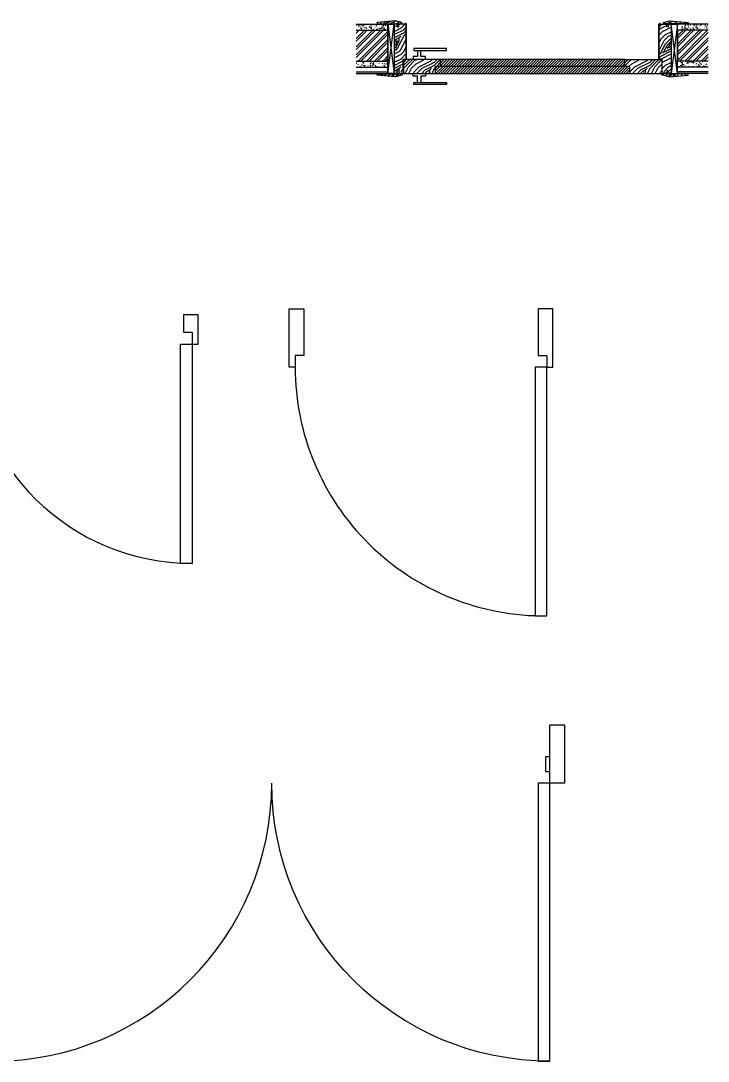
# Model space of a CAD drawing. Header units: inches. Extents: x -12530 to 36157, y 78659 to 110077.
# Drawn here: x 8771 to 11119, y 84488 to 88045 of the extents above; entities that cross this region are included whole.
import ezdxf

# ---------------------------------------------------------------- set-up
doc = ezdxf.new("R2010")
doc.units = ezdxf.units.IN
doc.header["$MEASUREMENT"] = 0
doc.layers.add('freecads.com', color=7, linetype='Continuous')

msp = doc.modelspace()

# ---------------------------------------------------------------- linework, layer by layer
at = {"layer": 'freecads.com'}
for p, q in [((10051.6, 88045.2), (9988.5, 88039.9)), ((9988.5, 88039.9), (9988.5, 88034.6)), ((10072.7, 88039.9), (10051.6, 88045.2)), ((10072.7, 88034.6), (10072.7, 88039.9)), ((10967.1, 88039.9), (10988.2, 88045.2)), ((10967.1, 88034.6), (10967.1, 88039.9)), ((10988.2, 88045.2), (11051.3, 88039.9)), ((11051.3, 88039.9), (11051.3, 88034.6)), ((9917.1, 88033.7), (10025.3, 88033.7)), ((9917.1, 88012.6), (10025.3, 88012.6)), ((9988.5, 88034.6), (10056.9, 88034.6)), ((10025.3, 88012.6), (10025.3, 87907.4)), ((10046.4, 88033.7), (10046.4, 87865.3)), ((10088.5, 88033.7), (10046.4, 88033.7)), ((10046.9, 88033.2), (10046.9, 87865.8)), ((10087.9, 88033.2), (10046.9, 88033.2)), ((10056.9, 88034.6), (10056.9, 88024.1)), ((10056.9, 88024.1), (10062.2, 88024.1)), ((10062.2, 88024.1), (10062.2, 88034.6)), ((10062.2, 88034.6), (10072.7, 88034.6)), ((10087.9, 87914.2), (10087.9, 88033.2)), ((10088.5, 87913.7), (10088.5, 88033.7)), ((10951.3, 87913.7), (10951.3, 88033.7)), ((10951.3, 88033.7), (10993.4, 88033.7)), ((10951.9, 87914.2), (10951.9, 88033.2)), ((10951.9, 88033.2), (10992.9, 88033.2)), ((10977.6, 88034.6), (10967.1, 88034.6)), ((10977.6, 88024.1), (10977.6, 88034.6)), ((10982.9, 88024.1), (10977.6, 88024.1)), ((11051.3, 88034.6), (10982.9, 88034.6)), ((10982.9, 88034.6), (10982.9, 88024.1)), ((10992.9, 88033.2), (10992.9, 87865.8)), ((10993.4, 88033.7), (10993.4, 87865.3)), ((11119.4, 88033.7), (11014.5, 88033.7)), ((11119.4, 88012.6), (11014.5, 88012.6)), ((11014.5, 88012.6), (11014.5, 87907.4)), ((10225.9, 87950.7), (10113.5, 87950.7)), ((10113.5, 87950.7), (10113.5, 87943.7)), ((10113.5, 87943.7), (10225.9, 87943.7)), ((10126.8, 87943.7), (10126.8, 87922.6)), ((10137.4, 87922.6), (10137.4, 87943.7)), ((10225.9, 87943.7), (10225.9, 87950.7)), ((9917.1, 87907.4), (10025.3, 87907.4)), ((10077.4, 87865.8), (10077.4, 87914.2)), ((10077.4, 87914.2), (10087.9, 87914.2)), ((10077.9, 87865.3), (10077.9, 87913.7)), ((10077.9, 87913.7), (10088.5, 87913.7)), ((10834.7, 87912.7), (10078.8, 87912.7)), ((10078.8, 87912.7), (10078.8, 87865.3)), ((10126.8, 87922.6), (10111, 87922.6)), ((10111, 87922.6), (10111, 87912.7)), ((10153.2, 87922.6), (10137.4, 87922.6)), ((10153.2, 87912.7), (10153.2, 87922.6)), ((10205.1, 87889), (10205.1, 87912.7)), ((10834.7, 87889), (10834.7, 87912.7)), ((10834.7, 87912.7), (10961.1, 87912.7)), ((10961.9, 87913.7), (10951.3, 87913.7)), ((10962.4, 87914.2), (10951.9, 87914.2)), ((10961.1, 87912.7), (10961.1, 87865.3)), ((10961.9, 87872.1), (10961.9, 87913.7)), ((10962.4, 87872.1), (10962.4, 87914.2)), ((11119.4, 87907.4), (11014.5, 87907.4)), ((9917.1, 87886.4), (10025.3, 87886.4)), ((9988.5, 87858.9), (9988.5, 87864.2)), ((9988.5, 87864.2), (10056.9, 87864.2)), ((10051.6, 87853.7), (9988.5, 87858.9)), ((10046.4, 87865.3), (10077.9, 87865.3)), ((10046.9, 87865.8), (10077.4, 87865.8)), ((10072.7, 87858.9), (10051.6, 87853.7)), ((10056.9, 87864.2), (10056.9, 87874.7)), ((10056.9, 87874.7), (10062.2, 87874.7)), ((10062.2, 87874.7), (10062.2, 87864.2)), ((10062.2, 87864.2), (10072.7, 87864.2)), ((10072.7, 87864.2), (10072.7, 87858.9)), ((10078.8, 87865.3), (10961.1, 87865.3)), ((10111, 87855.4), (10111, 87865.3)), ((10153.2, 87865.3), (10153.2, 87855.4)), ((10851.6, 87889), (10188.2, 87889)), ((10188.2, 87865.3), (10188.2, 87889)), ((10851.6, 87865.3), (10851.6, 87889)), ((10961.9, 87865.3), (10961.9, 87872.1)), ((10993.4, 87865.3), (10961.9, 87865.3)), ((10962.4, 87865.8), (10962.4, 87872.1)), ((10992.9, 87865.8), (10962.4, 87865.8)), ((10977.6, 87864.2), (10967.1, 87864.2)), ((10967.1, 87864.2), (10967.1, 87858.9)), ((10967.1, 87858.9), (10988.2, 87853.7)), ((10977.6, 87874.7), (10977.6, 87864.2)), ((10982.9, 87874.7), (10977.6, 87874.7)), ((10982.9, 87864.2), (10982.9, 87874.7)), ((11051.3, 87864.2), (10982.9, 87864.2)), ((10988.2, 87853.7), (11051.3, 87858.9)), ((11119.4, 87886.4), (11014.5, 87886.4)), ((11051.3, 87858.9), (11051.3, 87864.2)), ((10126.8, 87855.4), (10111, 87855.4)), ((10113.5, 87834.3), (10225.9, 87834.3)), ((10113.5, 87827.3), (10113.5, 87834.3)), ((10225.9, 87827.3), (10113.5, 87827.3)), ((10126.8, 87834.3), (10126.8, 87855.4)), ((10153.2, 87855.4), (10137.4, 87855.4)), ((10137.4, 87855.4), (10137.4, 87834.3)), ((10225.9, 87834.3), (10225.9, 87827.3)), ((9376.5, 87040.1), (9326.5, 87040.1)), ((9326.5, 87040.1), (9326.5, 86980.1)), ((9376.5, 86940.1), (9376.5, 87040.1)), ((9688.3, 87060.9), (9738.3, 87060.9)), ((9688.3, 86860.9), (9688.3, 87060.9)), ((9738.3, 87060.9), (9738.3, 86900.9)), ((10588.3, 87060.9), (10538.3, 87060.9)), ((10538.3, 87060.9), (10538.3, 86900.9)), ((10588.3, 86860.9), (10588.3, 87060.9)), ((9326.5, 86980.1), (9356.5, 86980.1)), ((9356.5, 86980.1), (9356.5, 86940.1)), ((9316.5, 86190.1), (9316.5, 86940.1)), ((9316.5, 86940.1), (9356.5, 86940.1)), ((9356.5, 86940.1), (9376.5, 86940.1)), ((9356.5, 86940.1), (9356.5, 86190.1)), ((9738.3, 86900.9), (9708.3, 86900.9)), ((9708.3, 86900.9), (9708.3, 86860.9)), ((10538.3, 86900.9), (10568.3, 86900.9)), ((10568.3, 86900.9), (10568.3, 86860.9)), ((9708.3, 86860.9), (9688.3, 86860.9)), ((10528.3, 86860.9), (10528.3, 86010.9)), ((10568.3, 86860.9), (10528.3, 86860.9)), ((10568.3, 86010.9), (10568.3, 86860.9)), ((10568.3, 86860.9), (10588.3, 86860.9)), ((9356.5, 86190.1), (9316.5, 86190.1)), ((10528.3, 86010.9), (10568.3, 86010.9)), ((10578.3, 85638.2), (10628.3, 85638.2)), ((10578.3, 85438.2), (10578.3, 85638.2)), ((10628.3, 85638.2), (10628.3, 85438.2)), ((10578.3, 85528.2), (10563.3, 85528.2)), ((10563.3, 85528.2), (10563.3, 85478.2)), ((10578.3, 85478.2), (10578.3, 85528.2)), ((10563.3, 85478.2), (10578.3, 85478.2)), ((10578.3, 85438.2), (10538.3, 85438.2)), ((10538.3, 85438.2), (10538.3, 84488.2)), ((10628.3, 85438.2), (10578.3, 85438.2)), ((10578.3, 84488.2), (10578.3, 85438.2)), ((10538.3, 84488.2), (10578.3, 84488.2))]:
    msp.add_line(p, q, dxfattribs=at)
at = {"layer": 'freecads.com', "ltscale": 0.4}
for p, q in [((9988.5, 88039.2), (9989.3, 88040)), ((9999.8, 88034.6), (10000.4, 88035.3)), ((10000.4, 88035.3), (10003.3, 88041.1)), ((10010.3, 88034.6), (10010.9, 88035.3)), ((10010.9, 88035.3), (10014.3, 88042.1)), ((10016.2, 88035.3), (10021.5, 88040.6)), ((10021.5, 88040.6), (10022.5, 88042.7)), ((10021.5, 88040.6), (10026.7, 88040.6)), ((10026.7, 88040.6), (10032.8, 88043.6)), ((10030.7, 88034.6), (10051.7, 88045.1)), ((10046.9, 88037.5), (10048.6, 88038.3)), ((10051.7, 88034.6), (10063.5, 88040.6)), ((10062.2, 88032), (10068.8, 88035.3)), ((10063.5, 88040.6), (10064.9, 88041.9)), ((10068.8, 88035.3), (10071.9, 88038.3)), ((10068.8, 88019.5), (10087.6, 88038.3)), ((10951.9, 88034.4), (10955.8, 88038.4)), ((10958, 88030), (10974.7, 88038.4)), ((10967.1, 88039.2), (10968.1, 88040.1)), ((10969.7, 88040.6), (10973.8, 88040.6)), ((10973.8, 88040.6), (10977.8, 88042.6)), ((10977.6, 88034.6), (10997.3, 88044.4)), ((10982.9, 88032), (10992.9, 88037)), ((10998.8, 88034.6), (11010.6, 88040.6)), ((11010.6, 88040.6), (11013.1, 88043.1)), ((11020.5, 88034.6), (11026.4, 88040.6)), ((11026.4, 88040.6), (11027.1, 88041.9)), ((11036.2, 88034.6), (11042.2, 88040.6)), ((11042.2, 88040.6), (11042.2, 88040.7)), ((9917.1, 88033.5), (9917.7, 88033.7)), ((9917.1, 88031.1), (9917.3, 88031.1)), ((9917.1, 88012.4), (9917.4, 88012.6)), ((9917.1, 87984.5), (9945.3, 88012.6)), ((9917.1, 87956.5), (9973.2, 88012.6)), ((9917.1, 87928.6), (10001.1, 88012.6)), ((9917.1, 88003.1), (9926.7, 88012.6)), ((9917.1, 87975.1), (9954.6, 88012.6)), ((9917.1, 87947.2), (9982.5, 88012.6)), ((9917.1, 87919.3), (10010.4, 88012.6)), ((9917.3, 88012.6), (9919.6, 88014.5)), ((9921.6, 88030.9), (9918.5, 88031.5)), ((9922.4, 88012.6), (9922, 88013.3)), ((9923.8, 87907.4), (10025.3, 88008.9)), ((9928.2, 88025.6), (9925.5, 88028.8)), ((9925.8, 88029.7), (9926.1, 88031.3)), ((9930.8, 88012.6), (9930.1, 88013.2)), ((9932.1, 88023.4), (9933.8, 88025.4)), ((9932.5, 88031.1), (9935.7, 88031.1)), ((9933.7, 88016.2), (9932.6, 88019.2)), ((9933.1, 87907.4), (10025.3, 87999.6)), ((9933.7, 88019.9), (9935.1, 88020.7)), ((9938.5, 88032.3), (9935.6, 88033.4)), ((9936.2, 88016.9), (9936.2, 88019)), ((9943.3, 88027.1), (9938.7, 88027.9)), ((9940.1, 88031.7), (9941.7, 88033.1)), ((9943.9, 88025.8), (9940.7, 88027.6)), ((9943, 88012.6), (9946.2, 88013.8)), ((9945.8, 88022.4), (9946.4, 88023.9)), ((9949.8, 88033.3), (9949.9, 88033.7)), ((9951.5, 88019.3), (9950.9, 88022.9)), ((9954.3, 88031.4), (9951.5, 88033.7)), ((9953.8, 88017.3), (9954.3, 88018.2)), ((9964.1, 88022.5), (9962.3, 88025.6)), ((9964.3, 88033.6), (9964.3, 88033.7)), ((9966, 88020.5), (9969.2, 88023.2)), ((9970.3, 88022.3), (9966.1, 88023.1)), ((9966.5, 88021.2), (9968.9, 88022.1)), ((9967.4, 88029.4), (9968, 88032.5)), ((9970.7, 88020.6), (9968.7, 88021.4)), ((9971.2, 88017.2), (9968.8, 88019.2)), ((9973.1, 88031.1), (9975.2, 88031.1)), ((9977.1, 88013.1), (9974.4, 88016.3)), ((9975.9, 88014.3), (9976.6, 88016.3)), ((9981, 88023.6), (9981.7, 88024.4)), ((9982.5, 88031.6), (9982.5, 88032.7)), ((9984.8, 88027.8), (9988.7, 88029.3)), ((9986, 88016.6), (9989.6, 88017.3)), ((9991.9, 88012.9), (9989.4, 88013.8)), ((9996.7, 88017.7), (9993.6, 88018.2)), ((9995.2, 88019.5), (9996.5, 88021.8)), ((9998.4, 88018.8), (10003.1, 88019.6)), ((10003.2, 88018.7), (10004.4, 88019.8)), ((10004.4, 88026.4), (10003.4, 88027.6)), ((10006.5, 88019.2), (10005.1, 88023.2)), ((10009.9, 88023.2), (10007.5, 88025.2)), ((10011.7, 88028.5), (10008.1, 88030.6)), ((10008.3, 88012.6), (10008.8, 88014.1)), ((10009, 88029), (10009.7, 88032.6)), ((10010, 88017.2), (10011.4, 88018)), ((10010.4, 88031.1), (10012, 88031.1)), ((10014.4, 88017.5), (10012.6, 88020.6)), ((10018.5, 88013.8), (10013.8, 88014.6)), ((10014.6, 88029.9), (10015.3, 88031.9)), ((10015.7, 88029.2), (10018.9, 88031.9)), ((10025.3, 88020.7), (10024.5, 88021.2)), ((10046.9, 88024.3), (10057, 88029.4)), ((10046.9, 88008.6), (10068.8, 88019.5)), ((10046.9, 87998), (10079.3, 88014.2)), ((10047.8, 87987.9), (10079.3, 88003.7)), ((10079.3, 88014.2), (10087.9, 88022.9)), ((10079.3, 88003.7), (10087.9, 88012.3)), ((10079.3, 87993.2), (10087.9, 88001.8)), ((10951.9, 88023.9), (10958, 88030)), ((10951.9, 88013.4), (10958, 88019.5)), ((10951.9, 87997.6), (10963.2, 88009)), ((10958, 88019.5), (10977.7, 88029.4)), ((10963.2, 88009), (10992.9, 88023.8)), ((10973.8, 87998.5), (10992.9, 88008)), ((11014.5, 87993.6), (11033.5, 88012.6)), ((11014.5, 87965.7), (11061.4, 88012.6)), ((11014.5, 87937.8), (11089.3, 88012.6)), ((11014.5, 87909.9), (11117.2, 88012.6)), ((11014.5, 88012.2), (11014.9, 88012.6)), ((11014.5, 87984.3), (11042.8, 88012.6)), ((11014.5, 87956.4), (11070.7, 88012.6)), ((11014.5, 87928.5), (11098.6, 88012.6)), ((11014.8, 88031.1), (11016.9, 88031.1)), ((11017.4, 88012.6), (11018.2, 88013.2)), ((11021.3, 87907.4), (11119.4, 88005.5)), ((11028.7, 88014.8), (11032.2, 88016)), ((11034, 88016.4), (11029.3, 88017.2)), ((11029.4, 88022.7), (11032.7, 88025.4)), ((11030.9, 88012.6), (11030.3, 88013.1)), ((11032.8, 88013.7), (11033.9, 88016.7)), ((11037.5, 88019.2), (11038, 88020.1)), ((11040.3, 88024.4), (11038.3, 88025.1)), ((11039.6, 88032.5), (11040, 88033.7)), ((11041.6, 88027.9), (11040.3, 88029.5)), ((11044.1, 88019.4), (11040.4, 88021.5)), ((11041.6, 88018.1), (11040.9, 88020)), ((11042, 88027.8), (11041.4, 88031.4)), ((11046.5, 88014.8), (11048.5, 88017.2)), ((11047.4, 88020.6), (11047.4, 88021.6)), ((11050.1, 88017.8), (11049.1, 88019)), ((11050.8, 88029), (11051.4, 88032.2)), ((11052, 88033.3), (11051.6, 88033.7)), ((11052.2, 88031.1), (11053.7, 88031.1)), ((11052.4, 88023.4), (11054.9, 88024.3)), ((11059, 88029.7), (11059.7, 88030.5)), ((11061.6, 88016.6), (11059.1, 88017.5)), ((11066.6, 88020.9), (11067.8, 88022)), ((11067.5, 88018.4), (11068.1, 88019.9)), ((11068.3, 88017.3), (11071.9, 88017.9)), ((11069, 88031.1), (11072.2, 88031.1)), ((11070.6, 88017.8), (11069, 88019.1)), ((11070.7, 88030), (11074.7, 88031.5)), ((11071.5, 88029.3), (11072.6, 88032.3)), ((11073.6, 88031.9), (11072.9, 88033.7)), ((11074.4, 88023.5), (11075.7, 88024.3)), ((11078.9, 88021.4), (11080.2, 88023.7)), ((11079.1, 88031.4), (11081.8, 88033.7)), ((11080.7, 88019.5), (11085.4, 88020.3)), ((11081.3, 88026.2), (11080.8, 88029.3)), ((11090.6, 88015.4), (11089.2, 88017)), ((11092.4, 88028.7), (11093.1, 88032.3)), ((11094.6, 88032.1), (11092.8, 88033.2)), ((11097.8, 88028.7), (11096.2, 88031.5)), ((11097, 88013.4), (11098.6, 88014.8)), ((11109.3, 88023.8), (11107.7, 88025.1)), ((11108.6, 88030.7), (11110.6, 88033.1)), ((11109.5, 88031.1), (11111.6, 88031.1)), ((11112.8, 88025.1), (11115.4, 88025.6)), ((11115.7, 88017.6), (11114.6, 88020.5)), ((11116.3, 88029.7), (11117.5, 88030.7)), ((9951.7, 87907.4), (10025.3, 87981)), ((9961, 87907.4), (10025.3, 87971.7)), ((10046.9, 87987.1), (10047.8, 87987.9)), ((10046.9, 87976.6), (10053, 87982.7)), ((10046.9, 87971.3), (10047.8, 87972.2)), ((10046.9, 87960.8), (10053, 87966.9)), ((10047.8, 87972.2), (10058.3, 87977.4)), ((10053, 87982.7), (10063.5, 87987.9)), ((10053, 87966.9), (10058.3, 87977.4)), ((10053, 87956.4), (10063.5, 87977.4)), ((10058.3, 87951.1), (10079.3, 87993.2)), ((10063.5, 87987.9), (10068.8, 87993.2)), ((10063.5, 87977.4), (10063.5, 87987.9)), ((10068.8, 87945.8), (10087.9, 87984.1)), ((10951.9, 87970.4), (10958, 87982.7)), ((10951.9, 87944.1), (10968.5, 87977.4)), ((10958, 87982.7), (10973.8, 87998.5)), ((10958, 87935.3), (10973.8, 87966.9)), ((10968.5, 87977.4), (10984.3, 87993.2)), ((10973.8, 87966.9), (10992.9, 87986)), ((10979, 87961.6), (10992.9, 87975.5)), ((10984.3, 87993.2), (10992.9, 87997.5)), ((10984.3, 87956.4), (10989.5, 87966.9)), ((10989.5, 87966.9), (10992.9, 87970.2)), ((11039.9, 87907.4), (11119.4, 87986.9)), ((11049.2, 87907.4), (11119.4, 87977.6)), ((9979.6, 87907.4), (10025.3, 87953.1)), ((9988.9, 87907.4), (10025.3, 87943.8)), ((10046.9, 87950.7), (10047.8, 87951.1)), ((10046.9, 87942.8), (10053, 87945.8)), ((10046.9, 87932.3), (10063.5, 87940.6)), ((10046.9, 87919.1), (10068.8, 87930.1)), ((10047.8, 87951.1), (10053, 87956.4)), ((10053, 87945.8), (10058.3, 87951.1)), ((10063.5, 87940.6), (10068.8, 87945.8)), ((10068.8, 87930.1), (10079.3, 87940.6)), ((10068.8, 87914.3), (10087.9, 87933.4)), ((10079.3, 87940.6), (10087.9, 87957.8)), ((10951.9, 87929.2), (10958, 87935.3)), ((10958, 87924.8), (10992.9, 87942.3)), ((10958, 87914.3), (10992.9, 87931.7)), ((10963.2, 87935.3), (10968.5, 87940.6)), ((10968.5, 87940.6), (10979, 87961.6)), ((10968.5, 87940.6), (10973.8, 87940.6)), ((10973.8, 87940.6), (10992.9, 87950.2)), ((10979, 87951.1), (10984.3, 87956.4)), ((10979, 87951.1), (10989.5, 87956.4)), ((10989.5, 87956.4), (10992.9, 87959.7)), ((11067.8, 87907.4), (11119.4, 87959)), ((11077.1, 87907.4), (11119.4, 87949.7)), ((11095.7, 87907.4), (11119.4, 87931.1)), ((9919.3, 87898.7), (9917.1, 87901.2)), ((9922.6, 87907.1), (9921.8, 87907.4)), ((9923.1, 87894.6), (9924.4, 87896.9)), ((9936.5, 87892.4), (9934.9, 87893.8)), ((9935.7, 87896.2), (9936.9, 87897.2)), ((9943.7, 87900.1), (9940, 87902.2)), ((9943.9, 87899.4), (9941.4, 87900.3)), ((9943, 87891), (9943.7, 87894.6)), ((9946, 87892.8), (9948.5, 87893.7)), ((9948.2, 87906.7), (9949.1, 87907.4)), ((9958.2, 87891.7), (9956.4, 87892.8)), ((9964.3, 87899.5), (9968.2, 87900.9)), ((9964.9, 87893.4), (9965.5, 87894.9)), ((9965.8, 87899.1), (9966.8, 87901)), ((9968.9, 87904.3), (9970, 87907.3)), ((9974.2, 87890.8), (9973.5, 87894.4)), ((9975.2, 87898.4), (9973.6, 87899.8)), ((9974.3, 87899.4), (9976, 87901.4)), ((9976.2, 87904.1), (9978.5, 87905.4)), ((9978, 87894.6), (9976.5, 87898.6)), ((9982.5, 87890.6), (9982.5, 87893.8)), ((9983.8, 87906.2), (9983.2, 87907.4)), ((9985.4, 87904.9), (9986.6, 87905.9)), ((9995.5, 87899.5), (9994.5, 87900.7)), ((10007.1, 87906.8), (10003.9, 87907.4)), ((10006.1, 87899.6), (10006.6, 87900.5)), ((10007.5, 87907.4), (10025.3, 87925.2)), ((10013.9, 87904.4), (10012.3, 87905.8)), ((10014, 87897.1), (10013.3, 87899.1)), ((10015.7, 87897.4), (10017.4, 87898.7)), ((10016.8, 87907.4), (10025.3, 87915.9)), ((10023.3, 87896.1), (10020.1, 87897.9)), ((10023.2, 87899.5), (10023.9, 87900.3)), ((10046.9, 87903.3), (10068.8, 87914.3)), ((10046.9, 87892.8), (10077.4, 87908.1)), ((10047.8, 87882.7), (10077.4, 87897.5)), ((10078.8, 87903.5), (10079.3, 87903.8)), ((10078.8, 87893), (10079.3, 87893.2)), ((10079.3, 87893.2), (10098.8, 87912.7)), ((10079.3, 87903.8), (10088.2, 87912.7)), ((10079.3, 87882.7), (10109.3, 87912.7)), ((10095.1, 87888), (10116.2, 87909)), ((10105.6, 87882.7), (10121.4, 87898.5)), ((10116.2, 87909), (10123.5, 87912.7)), ((10121.4, 87898.5), (10149.8, 87912.7)), ((10131.9, 87888), (10174, 87909)), ((10142.5, 87882.7), (10184.6, 87903.8)), ((10153, 87877.5), (10184.6, 87893.2)), ((10174, 87909), (10177.7, 87912.7)), ((10184.6, 87893.2), (10204, 87912.7)), ((10184.6, 87903.8), (10193.5, 87912.7)), ((10190.8, 87889), (10205.1, 87903.2)), ((10205.1, 87909.6), (10208.1, 87912.7)), ((10205.1, 87900.3), (10217.4, 87912.7)), ((10205.1, 87891), (10226.7, 87912.7)), ((10212.3, 87889), (10236, 87912.7)), ((10221.6, 87889), (10245.3, 87912.7)), ((10230.9, 87889), (10254.6, 87912.7)), ((10240.2, 87889), (10263.9, 87912.7)), ((10244.4, 87865.3), (10291.8, 87912.7)), ((10249.5, 87889), (10273.2, 87912.7)), ((10253.7, 87865.3), (10301.1, 87912.7)), ((10258.8, 87889), (10282.5, 87912.7)), ((10263, 87865.3), (10310.4, 87912.7)), ((10272.3, 87865.3), (10319.7, 87912.7)), ((10281.6, 87865.3), (10329, 87912.7)), ((10314.6, 87889), (10338.3, 87912.7)), ((10318.8, 87865.3), (10366.2, 87912.7)), ((10323.9, 87889), (10347.6, 87912.7)), ((10328.1, 87865.3), (10375.5, 87912.7)), ((10333.2, 87889), (10356.9, 87912.7)), ((10356.1, 87865.3), (10403.4, 87912.7)), ((10361.1, 87889), (10384.8, 87912.7)), ((10370.4, 87889), (10394.1, 87912.7)), ((10389, 87889), (10412.7, 87912.7)), ((10398.3, 87889), (10422, 87912.7)), ((10402.6, 87865.3), (10449.9, 87912.7)), ((10407.6, 87889), (10431.3, 87912.7)), ((10411.9, 87865.3), (10459.2, 87912.7)), ((10416.9, 87889), (10440.6, 87912.7)), ((10430.5, 87865.3), (10477.8, 87912.7)), ((10439.8, 87865.3), (10487.1, 87912.7)), ((10444.8, 87889), (10468.5, 87912.7)), ((10449.1, 87865.3), (10496.4, 87912.7)), ((10458.4, 87865.3), (10505.7, 87912.7)), ((10467.7, 87865.3), (10515, 87912.7)), ((10477, 87865.3), (10524.3, 87912.7)), ((10486.3, 87865.3), (10533.6, 87912.7)), ((10495.6, 87865.3), (10542.9, 87912.7)), ((10523.5, 87865.3), (10570.8, 87912.7)), ((10528.5, 87889), (10552.2, 87912.7)), ((10532.8, 87865.3), (10580.1, 87912.7)), ((10537.8, 87889), (10561.5, 87912.7)), ((10542.1, 87865.3), (10589.4, 87912.7)), ((10551.4, 87865.3), (10598.7, 87912.7)), ((10570, 87865.3), (10617.3, 87912.7)), ((10584.3, 87889), (10608, 87912.7)), ((10602.9, 87889), (10626.6, 87912.7)), ((10607.2, 87865.3), (10654.5, 87912.7)), ((10612.3, 87889), (10635.9, 87912.7)), ((10616.5, 87865.3), (10663.8, 87912.7)), ((10621.6, 87889), (10645.2, 87912.7)), ((10625.8, 87865.3), (10673.1, 87912.7)), ((10635.1, 87865.3), (10682.4, 87912.7)), ((10668.1, 87889), (10691.7, 87912.7)), ((10677.4, 87889), (10701, 87912.7)), ((10686.7, 87889), (10710.3, 87912.7)), ((10696, 87889), (10719.6, 87912.7)), ((10705.3, 87889), (10728.9, 87912.7)), ((10714.6, 87889), (10738.2, 87912.7)), ((10718.8, 87865.3), (10766.1, 87912.7)), ((10723.9, 87889), (10747.5, 87912.7)), ((10728.1, 87865.3), (10775.4, 87912.7)), ((10733.2, 87889), (10756.8, 87912.7)), ((10737.4, 87865.3), (10784.7, 87912.7)), ((10756, 87865.3), (10803.3, 87912.7)), ((10770.4, 87889), (10794, 87912.7)), ((10774.6, 87865.3), (10821.9, 87912.7)), ((10783.9, 87865.3), (10831.2, 87912.7)), ((10789, 87889), (10812.6, 87912.7)), ((10793.2, 87865.3), (10834.7, 87906.9)), ((10826.2, 87889), (10834.7, 87897.6)), ((10834.7, 87912), (10835.4, 87912.7)), ((10834.7, 87901.5), (10845.9, 87912.7)), ((10834.7, 87891), (10852.8, 87909)), ((10848.5, 87889), (10858, 87898.5)), ((10852.8, 87909), (10860, 87912.7)), ((10858, 87898.5), (10886.4, 87912.7)), ((10868.5, 87888), (10910.6, 87909)), ((10879.1, 87882.7), (10921.1, 87903.8)), ((10889.6, 87877.5), (10921.1, 87893.2)), ((10910.6, 87909), (10914.3, 87912.7)), ((10921.1, 87893.2), (10940.6, 87912.7)), ((10921.1, 87903.8), (10930.1, 87912.7)), ((10921.1, 87882.7), (10951.1, 87912.7)), ((10936.9, 87888), (10958, 87909)), ((10947.5, 87882.7), (10961.1, 87896.4)), ((10951.9, 87918.7), (10958, 87924.8)), ((10957.9, 87914.2), (10958, 87914.3)), ((10958, 87909), (10961.1, 87910.6)), ((10962.4, 87902.9), (10963.2, 87903.8)), ((10962.4, 87881.9), (10973.8, 87893.2)), ((10963.2, 87903.8), (10992.9, 87918.6)), ((10973.8, 87893.2), (10992.9, 87902.8)), ((11024.3, 87907.1), (11024.3, 87907.4)), ((11026.5, 87903.7), (11024.7, 87904.8)), ((11026.5, 87890.7), (11027.1, 87894.3)), ((11029.6, 87900.7), (11028, 87903.4)), ((11032.7, 87895.7), (11029.9, 87898.1)), ((11032.8, 87901), (11031.4, 87902.6)), ((11032, 87895), (11034.4, 87895.9)), ((11037.3, 87894.5), (11034.3, 87895.5)), ((11045, 87907.3), (11045, 87907.4)), ((11049, 87904.8), (11045.9, 87905.3)), ((11047.4, 87899), (11047.4, 87901.1)), ((11048.8, 87907.1), (11049.2, 87907.4)), ((11049.5, 87901), (11050.6, 87902.9)), ((11050.3, 87901.7), (11054.2, 87903.1)), ((11052.3, 87905.5), (11053.9, 87907.4)), ((11058.7, 87903.5), (11059.4, 87905.5)), ((11064.3, 87901.4), (11063.7, 87905)), ((11070.8, 87900.9), (11066.1, 87901.7)), ((11071.4, 87901.7), (11068.6, 87904.1)), ((11079.9, 87895.7), (11078.3, 87898.4)), ((11079.2, 87899.6), (11080.8, 87900.9)), ((11087.2, 87893), (11086.1, 87895.9)), ((11088.7, 87890.8), (11090.7, 87893.2)), ((11089.8, 87901.5), (11090.4, 87902.4)), ((11090.6, 87900.3), (11091.7, 87903.3)), ((11097.7, 87896.2), (11093.6, 87896.9)), ((11101.2, 87905.7), (11101.9, 87906.5)), ((11105, 87907.4), (11119.4, 87921.8)), ((11114.8, 87894.9), (11112.1, 87898.1)), ((9930.2, 87888.7), (9931.3, 87891.7)), ((9946.2, 87889.4), (9944.4, 87892.6)), ((9945.5, 87886.4), (9946.6, 87887)), ((9967.6, 87890.7), (9964.6, 87891.8)), ((9968.1, 87886.4), (9965.5, 87889.4)), ((9966.1, 87888.7), (9967.7, 87890)), ((9984.3, 87888.5), (9984.6, 87890.1)), ((9989.6, 87886.4), (9987.7, 87887.9)), ((9988.5, 87858.9), (9991.2, 87864.2)), ((9995.3, 87886.4), (9994.6, 87887.6)), ((9995.4, 87886.4), (9995.7, 87887.3)), ((10003.7, 87857.7), (10006.9, 87864.2)), ((10012.1, 87886.4), (10012.7, 87887)), ((10013.5, 87889.2), (10012.9, 87892.3)), ((10014.1, 87887.3), (10018, 87888.8)), ((10016.3, 87856.6), (10020.1, 87864.2)), ((10026.7, 87856.4), (10034.5, 87864.2)), ((10035.8, 87855), (10045, 87864.2)), ((10042.5, 87856.4), (10047.8, 87861.7)), ((10046.9, 87881.9), (10047.8, 87882.7)), ((10046.9, 87871.3), (10053, 87877.5)), ((10047.8, 87861.7), (10052.8, 87864.2)), ((10053, 87877.5), (10056.9, 87879.4)), ((10053, 87856.4), (10057.4, 87865.2)), ((10056, 87871), (10056.9, 87871.5)), ((10057.7, 87855.2), (10062.2, 87864.2)), ((10058.1, 87880), (10063.5, 87882.7)), ((10063, 87871), (10063.5, 87872.2)), ((10063.5, 87882.7), (10068.8, 87888)), ((10063.5, 87872.2), (10063.5, 87882.7)), ((10066.7, 87857.4), (10070.1, 87864.2)), ((10070.9, 87871), (10077.4, 87884.1)), ((10078.8, 87881.6), (10079.3, 87882.7)), ((10083.8, 87865.3), (10095.1, 87888)), ((10096.9, 87865.3), (10105.6, 87882.7)), ((10112.7, 87865.3), (10116.2, 87872.2)), ((10116.2, 87872.2), (10131.9, 87888)), ((10125.9, 87865.3), (10126.7, 87866.9)), ((10126.7, 87866.9), (10142.5, 87882.7)), ((10140.9, 87865.3), (10153, 87877.5)), ((10151.4, 87865.3), (10158.3, 87872.2)), ((10158.2, 87872.2), (10168.8, 87877.5)), ((10160.3, 87865.3), (10163.5, 87866.9)), ((10162.7, 87865.3), (10163.5, 87866.9)), ((10168, 87865.3), (10168.8, 87866.9)), ((10168.8, 87877.4), (10174, 87882.7)), ((10168.8, 87866.9), (10168.8, 87877.5)), ((10175.9, 87865.3), (10184.6, 87882.7)), ((10184.6, 87882.7), (10188.2, 87886.3)), ((10188.2, 87883.4), (10193.7, 87889)), ((10188.2, 87874.1), (10203, 87889)), ((10188.6, 87865.3), (10212.3, 87889)), ((10197.9, 87865.3), (10221.6, 87889)), ((10201.4, 87889), (10205.1, 87892.7)), ((10207.2, 87865.3), (10230.9, 87889)), ((10216.5, 87865.3), (10240.2, 87889)), ((10225.8, 87865.3), (10249.5, 87889)), ((10235.1, 87865.3), (10258.8, 87889)), ((10290.9, 87865.3), (10314.6, 87889)), ((10300.2, 87865.3), (10323.9, 87889)), ((10309.5, 87865.3), (10333.2, 87889)), ((10337.5, 87865.3), (10361.1, 87889)), ((10346.8, 87865.3), (10370.4, 87889)), ((10365.4, 87865.3), (10389, 87889)), ((10374.7, 87865.3), (10398.3, 87889)), ((10384, 87865.3), (10407.6, 87889)), ((10393.3, 87865.3), (10416.9, 87889)), ((10421.2, 87865.3), (10444.8, 87889)), ((10504.9, 87865.3), (10528.5, 87889)), ((10514.2, 87865.3), (10537.8, 87889)), ((10560.7, 87865.3), (10584.3, 87889)), ((10579.3, 87865.3), (10602.9, 87889)), ((10588.6, 87865.3), (10612.3, 87889)), ((10597.9, 87865.3), (10621.6, 87889)), ((10644.4, 87865.3), (10668.1, 87889)), ((10653.7, 87865.3), (10677.4, 87889)), ((10663, 87865.3), (10686.7, 87889)), ((10672.3, 87865.3), (10696, 87889)), ((10681.6, 87865.3), (10705.3, 87889)), ((10690.9, 87865.3), (10714.6, 87889)), ((10700.2, 87865.3), (10723.9, 87889)), ((10709.5, 87865.3), (10733.2, 87889)), ((10746.7, 87865.3), (10770.4, 87889)), ((10765.3, 87865.3), (10789, 87889)), ((10802.5, 87865.3), (10826.2, 87889)), ((10811.8, 87865.3), (10835.5, 87889)), ((10821.1, 87865.3), (10844.8, 87889)), ((10830.4, 87865.3), (10851.6, 87886.6)), ((10839.7, 87865.3), (10851.6, 87877.3)), ((10849, 87865.3), (10851.6, 87868)), ((10851.6, 87870), (10852.8, 87872.2)), ((10852.8, 87872.2), (10868.5, 87888)), ((10862.5, 87865.3), (10863.3, 87866.9)), ((10863.3, 87866.9), (10879.1, 87882.7)), ((10877.4, 87865.3), (10889.6, 87877.5)), ((10888, 87865.3), (10894.8, 87872.2)), ((10894.8, 87872.2), (10905.4, 87877.5)), ((10896.9, 87865.3), (10900.1, 87866.9)), ((10899.3, 87865.3), (10900.1, 87866.9)), ((10904.6, 87865.3), (10905.4, 87866.9)), ((10905.4, 87877.4), (10910.6, 87882.7)), ((10905.4, 87866.9), (10905.4, 87877.5)), ((10912.4, 87865.3), (10921.1, 87882.7)), ((10925.6, 87865.3), (10936.9, 87888)), ((10938.8, 87865.3), (10947.5, 87882.7)), ((10954.5, 87865.3), (10958, 87872.2)), ((10958, 87872.2), (10961.1, 87875.3)), ((10967.1, 87864.2), (10967.1, 87864.2)), ((10968, 87871.1), (10968.5, 87872.2)), ((10968.5, 87872.2), (10984.3, 87888)), ((10974.5, 87857.1), (10982.7, 87865.3)), ((10982.9, 87855), (10992.1, 87864.2)), ((10983.2, 87871.1), (10992.9, 87880.8)), ((10984.3, 87888), (10992.9, 87892.3)), ((10989.5, 87856.4), (10994.8, 87861.7)), ((10994.8, 87861.7), (10999.9, 87864.2)), ((11000.1, 87856.4), (11004, 87864.2)), ((11004.7, 87855), (11009.2, 87864.2)), ((11012.9, 87855.7), (11017.1, 87864.2)), ((11020, 87887.9), (11020.7, 87889.9)), ((11026.6, 87856.9), (11030.3, 87864.2)), ((11028, 87886.4), (11027.9, 87886.9)), ((11029.5, 87890.9), (11031.1, 87892.2)), ((11039.1, 87889.8), (11039.8, 87890.6)), ((11041.2, 87890.9), (11040.2, 87892.1)), ((11040.3, 87858), (11043.4, 87864.2)), ((11055.7, 87886.9), (11052.5, 87888.7)), ((11052.5, 87886.4), (11053, 87887.7)), ((11067.7, 87888.2), (11068, 87889.8)), ((11081.7, 87888.5), (11080.4, 87890.1)), ((11085.9, 87889.9), (11087.3, 87890.7)), ((11088.3, 87887.5), (11085.9, 87889.5)), ((11086.6, 87889.4), (11087.2, 87890.9)), ((11100, 87889.5), (11104, 87891)), ((11105.1, 87888.4), (11108.3, 87891.1)), ((11109.3, 87887.9), (11109.8, 87891)), ((10026.4, 87855.8), (10026.7, 87856.4)), ((10041.6, 87854.5), (10042.5, 87856.4)), ((10050.4, 87853.8), (10053, 87856.4)), ((10988.2, 87853.7), (10989.5, 87856.4)), ((10998.2, 87854.5), (11000.1, 87856.4))]:
    msp.add_line(p, q, dxfattribs=at)
at = {"layer": 'freecads.com', "ltscale": 2}
for p, q in [((10025.3, 87865.3), (10025.3, 88033.7)), ((10025.3, 88033.7), (10046.4, 88033.7)), ((10025.3, 88033.7), (10046.4, 87865.3)), ((10025.3, 87865.3), (10046.4, 88033.7)), ((10046.4, 88033.7), (10046.4, 87865.3)), ((10993.4, 88033.7), (10993.4, 87865.3)), ((11014.5, 88033.7), (10993.4, 87865.3)), ((11014.5, 87865.3), (10993.4, 88033.7)), ((10993.4, 88033.7), (11014.5, 88033.7)), ((11014.5, 87865.3), (11014.5, 88033.7)), ((10046.4, 87865.3), (10025.3, 87865.3)), ((10046.4, 87865.3), (10025.3, 87865.3)), ((10993.4, 87865.3), (11014.5, 87865.3)), ((10993.4, 87865.3), (11014.5, 87865.3))]:
    msp.add_line(p, q, dxfattribs=at)
at = {"layer": 'freecads.com', "ltscale": 5}
for p, q in [((9917.1, 87870.6), (10025.3, 87870.6)), ((9917.1, 87865.3), (10025.3, 87865.3)), ((11119.4, 87870.6), (11014.5, 87870.6)), ((11119.4, 87865.3), (11014.5, 87865.3))]:
    msp.add_line(p, q, dxfattribs=at)
at = {"layer": 'freecads.com'}
msp.add_circle((10962.7, 87861.9), 2.54, dxfattribs=at)
for centre, radius, start, end in [((9356.5, 86950.1), 760.1, 180.7589, 270), ((10558.3, 86860.9), 850.1, 180, 270.6701), ((8678.3, 85438.2), 950, 270, 0)]:
    msp.add_arc(centre, radius, start, end, dxfattribs=at)
at = {"layer": 'freecads.com', "extrusion": (0, 0, -1)}
msp.add_arc((-10578.3, 85438.2), 950, 270, 0, dxfattribs=at)

doc.saveas('drawing.dxf')
